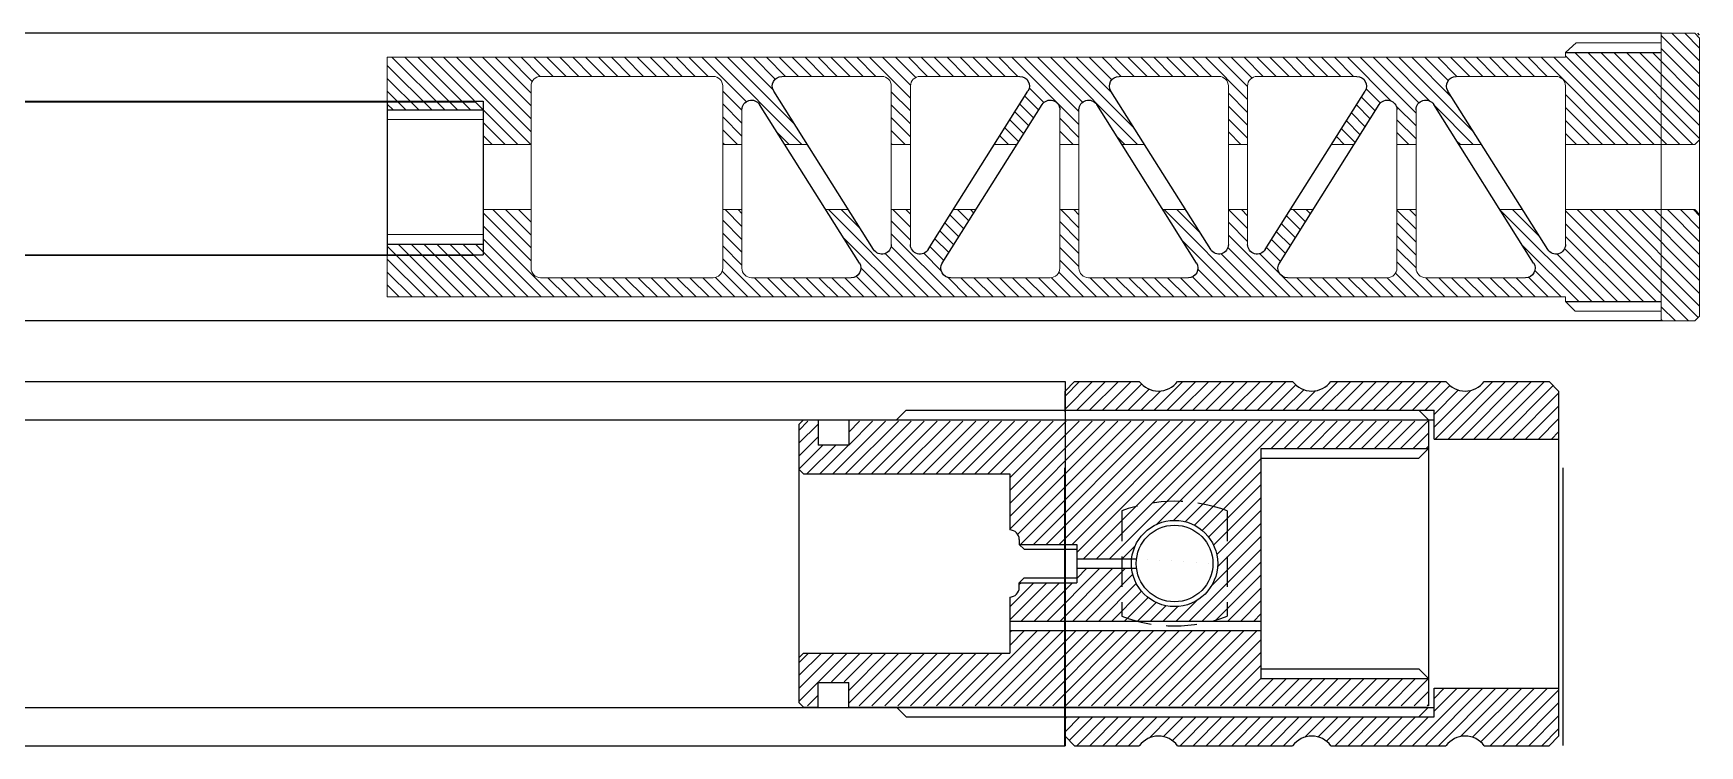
# Model space of a CAD drawing. Header units: millimetres. Extents: x 6817 to 10278, y -2870 to -2258.
# Drawn here: x 9072 to 9245.9, y -2517.6 to -2443.3 of the extents above; entities that cross this region are included whole.
import ezdxf

# ---------------------------------------------------------------- set-up
doc = ezdxf.new("R2010")
doc.units = ezdxf.units.MM
doc.linetypes.add('HIDDEN', pattern=[9.525, 6.35, -3.175])
doc.layers.add('图层2', color=108, linetype='Continuous')
doc.layers.add('标注线', color=3, linetype='Continuous', lineweight=13)

# ---------------------------------------------------------------- blocks, each defined once
blk = doc.blocks.new('fgjhkjkl')
at = {"layer": '图层2', "color": 3, "linetype": 'ByBlock'}
for p, q in [((9911.86, -2381.59), (10422.06, -2381.59)), ((9911.86, -2397.59), (10422.06, -2397.59))]:
    blk.add_line(p, q, dxfattribs=at)
blk = doc.blocks.new('ghjhjkk')
at = {"layer": '图层2', "linetype": 'ByBlock'}
h = blk.add_hatch(dxfattribs=at)
h.set_pattern_fill('ANSI31', color=4, scale=0.3)
h.set_pattern_definition([(45, (7450.5657, -2124.3686), (-0.6735192, 0.6735192), [])])
h.paths.add_polyline_path([(9061.66, -2377.02), (9051.66, -2377.02), (9051.66, -2386.62), (9061.66, -2386.62), (9061.66, -2386.12), (9184.59, -2386.12), (9184.59, -2380.62), (9174.59, -2380.62), (9174.59, -2377.02), (9169.59, -2377.02), (9169.59, -2383.12, -0.414214), (9168.59, -2384.12), (9150.59, -2384.12, -0.414214), (9149.59, -2383.12), (9149.59, -2377.02), (9147.59, -2377.02), (9147.59, -2383.12, -0.414214), (9146.59, -2384.12), (9136.18, -2384.12, -0.590203), (9135.33, -2382.59), (9138.84, -2377.02), (9136.47, -2377.02), (9133.85, -2381.19, -0.752207), (9132, -2380.66), (9132, -2377.02), (9130, -2377.02), (9130, -2380.66, -0.752207), (9128.16, -2381.19), (9125.53, -2377.02), (9123.17, -2377.02), (9126.68, -2382.59, -0.590203), (9125.83, -2384.12), (9115.42, -2384.12, -0.414214), (9114.42, -2383.12), (9114.42, -2377.02), (9112.42, -2377.02), (9112.42, -2383.12, -0.414214), (9111.42, -2384.12), (9101.01, -2384.12, -0.590203), (9100.16, -2382.59), (9103.67, -2377.02), (9101.3, -2377.02), (9098.68, -2381.19, -0.752207), (9096.83, -2380.66), (9096.83, -2377.02), (9094.83, -2377.02), (9094.83, -2380.66, -0.752207), (9092.99, -2381.19), (9090.36, -2377.02), (9088, -2377.02), (9091.5, -2382.59, -0.590203), (9090.66, -2384.12), (9080.25, -2384.12, -0.414214), (9079.25, -2383.12), (9079.25, -2377.02), (9077.25, -2377.02), (9077.25, -2383.12, -0.414214), (9076.25, -2384.12), (9065.83, -2384.12, -0.590203), (9064.99, -2382.59), (9068.49, -2377.02), (9066.13, -2377.02), (9063.51, -2381.19, -0.752207), (9061.66, -2380.66)])
h.paths.add_polyline_path([(9061.66, -2364.12, -0.414214), (9062.66, -2363.12), (9073.07, -2363.12, -0.590203), (9073.92, -2364.66), (9070.41, -2370.22), (9072.77, -2370.22), (9075.4, -2366.06, -0.752207), (9077.25, -2366.59), (9077.25, -2370.22), (9079.25, -2370.22), (9079.25, -2366.59, -0.752207), (9081.09, -2366.06), (9083.72, -2370.22), (9086.08, -2370.22), (9082.57, -2364.66, -0.590203), (9083.42, -2363.12), (9093.83, -2363.12, -0.414214), (9094.83, -2364.12), (9094.83, -2370.22), (9096.83, -2370.22), (9096.83, -2364.12, -0.414214), (9097.83, -2363.12), (9108.24, -2363.12, -0.590203), (9109.09, -2364.66), (9105.58, -2370.22), (9107.95, -2370.22), (9110.57, -2366.06, -0.752207), (9112.42, -2366.59), (9112.42, -2370.22), (9114.42, -2370.22), (9114.42, -2366.59, -0.752207), (9116.26, -2366.06), (9118.89, -2370.22), (9121.25, -2370.22), (9117.75, -2364.66, -0.590203), (9118.59, -2363.12), (9129, -2363.12, -0.414214), (9130, -2364.12), (9130, -2370.22), (9132, -2370.22), (9132, -2364.12, -0.414214), (9133, -2363.12), (9143.42, -2363.12, -0.590203), (9144.26, -2364.66), (9140.76, -2370.22), (9143.12, -2370.22), (9145.74, -2366.06, -0.752207), (9147.59, -2366.59), (9147.59, -2370.22), (9149.59, -2370.22), (9149.59, -2364.12, -0.414214), (9150.59, -2363.12), (9168.59, -2363.12, -0.414214), (9169.59, -2364.12), (9169.59, -2370.22), (9174.59, -2370.22), (9174.59, -2366.62), (9184.59, -2366.62), (9184.59, -2361.12), (9061.66, -2361.12), (9061.66, -2360.62), (9051.66, -2360.62), (9051.66, -2370.22), (9061.66, -2370.22)])
h.paths.add_polyline_path([(9047.66, -2388.12), (9048.16, -2388.62), (9051.66, -2388.62), (9051.66, -2377.02), (9047.66, -2377.02)])
h.paths.add_polyline_path([(9047.66, -2369.72), (9048.16, -2370.22), (9051.66, -2370.22), (9051.66, -2358.62), (9047.66, -2358.62)])
at = {"layer": '图层2', "color": 2, "linetype": 'ByBlock'}
for p, q in [((9061.66, -2360.62), (9051.66, -2360.62)), ((9047.66, -2369.72), (9048.16, -2370.22)), ((9061.66, -2386.62), (9051.66, -2386.62))]:
    blk.add_line(p, q, dxfattribs=at)
at = {"layer": '图层2', "color": 3, "linetype": 'ByBlock'}
for p, q in [((9063.51, -2381.19), (9073.92, -2364.66)), ((9064.99, -2382.59), (9075.4, -2366.06)), ((9091.5, -2382.59), (9081.09, -2366.06)), ((9092.99, -2381.19), (9082.57, -2364.66)), ((9098.68, -2381.19), (9109.09, -2364.66)), ((9100.16, -2382.59), (9110.57, -2366.06)), ((9126.68, -2382.59), (9116.26, -2366.06)), ((9128.16, -2381.19), (9117.75, -2364.66)), ((9133.85, -2381.19), (9144.26, -2364.66)), ((9135.33, -2382.59), (9145.74, -2366.06)), ((9184.59, -2366.62), (9174.59, -2366.62)), ((9184.59, -2380.62), (9174.59, -2380.62))]:
    blk.add_line(p, q, dxfattribs=at)
for centre, start, end in [((9073.07, -2364.12), 327.803, 90), ((9083.42, -2364.12), 90, 212.197), ((9108.24, -2364.12), 327.803, 90), ((9118.59, -2364.12), 90, 212.197), ((9143.42, -2364.12), 327.803, 90), ((9076.25, -2366.59), 0, 147.803), ((9080.25, -2366.59), 32.197, 180), ((9111.42, -2366.59), 0, 147.803), ((9115.42, -2366.59), 32.197, 180), ((9146.59, -2366.59), 0, 147.803), ((9062.66, -2380.66), 180, 327.803), ((9093.83, -2380.66), 212.197, 0), ((9097.83, -2380.66), 180, 327.803), ((9129, -2380.66), 212.197, 0), ((9133, -2380.66), 180, 327.803), ((9065.83, -2383.12), 147.803, 270), ((9090.66, -2383.12), 270, 32.197), ((9101.01, -2383.12), 147.803, 270), ((9125.83, -2383.12), 270, 32.197), ((9136.18, -2383.12), 147.803, 270)]:
    blk.add_arc(centre, 1, start, end, dxfattribs=at)
at = {"layer": '标注线', "color": 3}
for p, q in [((9047.66, -2359.12), (9048.16, -2358.62)), ((9047.66, -2359.12), (9047.66, -2388.12)), ((9048.16, -2358.62), (9051.66, -2358.62)), ((9051.66, -2358.62), (9051.66, -2388.62)), ((9051.66, -2359.62), (9060.54, -2359.62)), ((9061.66, -2360.62), (9060.54, -2359.62)), ((9061.66, -2360.62), (9061.66, -2361.12)), ((9061.66, -2361.12), (9184.59, -2361.12)), ((9184.59, -2361.12), (9184.59, -2367.62)), ((9061.66, -2364.12), (9061.66, -2380.66)), ((9062.66, -2363.12), (9073.07, -2363.12)), ((9083.42, -2363.12), (9093.83, -2363.12)), ((9094.83, -2364.12), (9094.83, -2380.66)), ((9096.83, -2364.12), (9096.83, -2380.66)), ((9097.83, -2363.12), (9108.24, -2363.12)), ((9118.59, -2363.12), (9129, -2363.12)), ((9130, -2364.12), (9130, -2380.66)), ((9132, -2364.12), (9132, -2380.66)), ((9133, -2363.12), (9143.42, -2363.12)), ((9149.59, -2364.12), (9149.59, -2383.12)), ((9150.59, -2363.12), (9168.59, -2363.12)), ((9169.59, -2364.12), (9169.59, -2383.12)), ((9077.25, -2366.59), (9077.25, -2383.12)), ((9079.25, -2366.59), (9079.25, -2383.12)), ((9112.42, -2366.59), (9112.42, -2383.12)), ((9114.42, -2366.59), (9114.42, -2383.12)), ((9147.59, -2366.59), (9147.59, -2383.12)), ((9174.59, -2366.62), (9174.59, -2380.62)), ((9048.16, -2370.22), (9061.66, -2370.22)), ((9070.41, -2370.22), (9072.77, -2370.22)), ((9077.25, -2370.22), (9079.25, -2370.22)), ((9086.08, -2370.22), (9083.72, -2370.22)), ((9094.83, -2370.22), (9096.83, -2370.22)), ((9105.58, -2370.22), (9107.95, -2370.22)), ((9114.42, -2370.22), (9112.42, -2370.22)), ((9121.25, -2370.22), (9118.89, -2370.22)), ((9132, -2370.22), (9130, -2370.22)), ((9140.76, -2370.22), (9143.12, -2370.22)), ((9149.59, -2370.22), (9147.59, -2370.22)), ((9169.59, -2370.22), (9174.59, -2370.22)), ((9047.66, -2377.52), (9048.16, -2377.02)), ((9048.16, -2377.02), (9061.66, -2377.02)), ((9066.13, -2377.02), (9068.49, -2377.02)), ((9077.25, -2377.02), (9079.25, -2377.02)), ((9090.36, -2377.02), (9088, -2377.02)), ((9094.83, -2377.02), (9096.83, -2377.02)), ((9101.3, -2377.02), (9103.67, -2377.02)), ((9114.42, -2377.02), (9112.42, -2377.02)), ((9125.53, -2377.02), (9123.17, -2377.02)), ((9132, -2377.02), (9130, -2377.02)), ((9136.47, -2377.02), (9138.84, -2377.02)), ((9149.59, -2377.02), (9147.59, -2377.02)), ((9169.59, -2377.02), (9174.59, -2377.02)), ((9184.59, -2379.62), (9184.59, -2386.12)), ((9051.66, -2384.62), (9051.66, -2386.62)), ((9065.83, -2384.12), (9076.25, -2384.12)), ((9080.25, -2384.12), (9090.66, -2384.12)), ((9101.01, -2384.12), (9111.42, -2384.12)), ((9115.42, -2384.12), (9125.83, -2384.12)), ((9136.18, -2384.12), (9146.59, -2384.12)), ((9150.59, -2384.12), (9168.59, -2384.12)), ((9061.66, -2386.62), (9060.65, -2387.62)), ((9061.66, -2386.12), (9184.59, -2386.12)), ((9061.66, -2386.12), (9061.66, -2386.62)), ((9048.16, -2388.62), (9047.66, -2388.12)), ((9048.16, -2388.62), (9051.66, -2388.62)), ((9051.66, -2387.62), (9060.65, -2387.62))]:
    blk.add_line(p, q, dxfattribs=at)
at = {"layer": '标注线', "color": 4}
for p, q in [((9174.59, -2367.62), (9184.59, -2367.62)), ((9184.59, -2367.62), (9184.59, -2379.62)), ((9174.59, -2379.62), (9184.59, -2379.62))]:
    blk.add_line(p, q, dxfattribs=at)
at = {"layer": '标注线', "color": 3}
for centre, start, end in [((9062.66, -2364.12), 90, 180), ((9093.83, -2364.12), 0, 90), ((9097.83, -2364.12), 90, 180), ((9129, -2364.12), 0, 90), ((9133, -2364.12), 90, 180), ((9150.59, -2364.12), 90, 180), ((9168.59, -2364.12), 0, 90), ((9076.25, -2383.12), 270, 0), ((9080.25, -2383.12), 180, 270), ((9111.42, -2383.12), 270, 0), ((9115.42, -2383.12), 180, 270), ((9146.59, -2383.12), 270, 0), ((9150.59, -2383.12), 180, 270), ((9168.59, -2383.12), 270, 0)]:
    blk.add_arc(centre, 1, start, end, dxfattribs=at)
blk = doc.blocks.new('gfdgtrh')
at = {"layer": '图层2', "linetype": 'ByBlock'}
h = blk.add_hatch(dxfattribs=at)
h.set_pattern_fill('ANSI31', color=4, scale=0.3)
h.set_pattern_definition([(45, (8893.701, 869.9032), (-0.6735192, 0.6735192), [])])
h.paths.add_polyline_path([(10418.63, -1996.45), (10425.38, -1996.45), (10426.38, -1995.45), (10426.38, -1990.45), (10413.39, -1990.45), (10413.39, -1993.45), (10374.88, -1993.45), (10374.88, -1995.45), (10375.88, -1996.45), (10382.63, -1996.45, -0.5), (10386.63, -1996.45), (10398.63, -1996.45, -0.5), (10402.63, -1996.45), (10414.63, -1996.45, -0.5)])
h.paths.add_polyline_path([(10414.63, -1958.45), (10402.63, -1958.45, -0.5), (10398.63, -1958.45), (10386.63, -1958.45, -0.5), (10382.63, -1958.45), (10375.88, -1958.45), (10374.88, -1959.45), (10374.88, -1961.45), (10413.39, -1961.45), (10413.39, -1964.45), (10426.38, -1964.45), (10426.38, -1959.45), (10425.38, -1958.45), (10418.63, -1958.45, -0.5)])
at = {"layer": '图层2', "color": 6, "linetype": 'ByBlock'}
for p, q in [((10374.88, -1959.45), (10375.88, -1958.45)), ((10375.88, -1958.45), (10382.63, -1958.45)), ((10386.63, -1958.45), (10398.63, -1958.45)), ((10402.63, -1958.45), (10414.63, -1958.45)), ((10418.63, -1958.45), (10425.38, -1958.45)), ((10425.38, -1958.45), (10426.38, -1959.45)), ((10374.88, -1961.6), (10374.88, -1959.45)), ((10426.38, -1959.45), (10426.38, -1964.45)), ((10374.88, -1961.45), (10413.39, -1961.45)), ((10374.88, -1961.6), (10374.88, -1993.3)), ((10413.39, -1964.45), (10413.39, -1961.45)), ((10413.39, -1964.45), (10426.38, -1964.45)), ((10426.38, -1964.45), (10426.38, -1990.45)), ((10413.39, -1990.45), (10426.38, -1990.45)), ((10413.39, -1993.45), (10413.39, -1990.45)), ((10426.38, -1990.45), (10426.38, -1995.45)), ((10374.88, -1993.3), (10374.88, -1995.45)), ((10374.88, -1993.45), (10413.39, -1993.45)), ((10374.88, -1995.45), (10375.88, -1996.45)), ((10425.38, -1996.45), (10426.38, -1995.45)), ((10375.88, -1996.45), (10382.63, -1996.45)), ((10386.63, -1996.45), (10398.63, -1996.45)), ((10402.63, -1996.45), (10414.63, -1996.45)), ((10418.63, -1996.45), (10425.38, -1996.45))]:
    blk.add_line(p, q, dxfattribs=at)
at = {"layer": '图层2', "color": 4, "linetype": 'ByBlock'}
for p, q in [((10374.88, -1962.45), (10413.39, -1962.45)), ((10374.88, -1992.45), (10413.39, -1992.45))]:
    blk.add_line(p, q, dxfattribs=at)
at = {"layer": '图层2', "color": 6, "linetype": 'ByBlock'}
for centre, start, end in [((10384.63, -1956.95), 216.8699, 323.1301), ((10400.63, -1956.95), 216.8699, 323.1301), ((10416.63, -1956.95), 216.8699, 323.1301), ((10384.63, -1997.95), 36.8699, 143.1301), ((10400.63, -1997.95), 36.8699, 143.1301), ((10416.63, -1997.95), 36.8699, 143.1301)]:
    blk.add_arc(centre, 2.5, start, end, dxfattribs=at)
blk = doc.blocks.new('hfghjjj')
at = {"layer": '图层2', "linetype": 'ByBlock'}
h = blk.add_hatch(dxfattribs=at)
h.set_pattern_fill('ANSI31', color=4, scale=0.3)
h.set_pattern_definition([(45, (6018.2356, -177.67815), (-0.6735192, 0.6735192), [])])
h.paths.add_polyline_path([(10186.83, -2071.74), (10187.33, -2072.24), (10188.83, -2072.24), (10188.83, -2069.74), (10192.03, -2069.74), (10192.03, -2072.24), (10252.53, -2072.24), (10252.53, -2069.39), (10235.03, -2069.39), (10235.03, -2064.39), (10208.83, -2064.39), (10208.83, -2066.74), (10187.33, -2066.74), (10186.83, -2067.24)])
edge = h.paths.add_edge_path()
edge.add_arc((10208.83, -2059.89), 1, 270, 360)
edge.add_line((10209.83, -2059.89), (10209.83, -2059.39))
edge.add_line((10209.83, -2059.39), (10215.83, -2059.39))
edge.add_line((10215.83, -2059.39), (10215.83, -2057.89))
edge.add_line((10215.83, -2057.89), (10221.55, -2057.89))
edge.add_arc((10226.03, -2057.39), 4.5, 186.3794, 360)
edge.add_line((10230.53, -2057.39), (10235.03, -2057.39))
edge.add_line((10235.03, -2057.39), (10235.03, -2063.39))
edge.add_line((10235.03, -2063.39), (10208.83, -2063.39))
edge.add_line((10208.83, -2063.39), (10208.83, -2060.89))
edge = h.paths.add_edge_path()
edge.add_line((10209.83, -2054.89), (10209.83, -2055.39))
edge.add_line((10209.83, -2055.39), (10215.83, -2055.39))
edge.add_line((10215.83, -2055.39), (10215.83, -2056.89))
edge.add_line((10215.83, -2056.89), (10221.55, -2056.89))
edge.add_arc((10226.03, -2057.39), 4.5, 0, 173.6206, ccw=False)
edge.add_line((10230.53, -2057.39), (10235.03, -2057.39))
edge.add_line((10235.03, -2057.39), (10235.03, -2045.39))
edge.add_line((10235.03, -2045.39), (10252.53, -2045.39))
edge.add_line((10252.53, -2045.39), (10252.53, -2042.54))
edge.add_line((10252.53, -2042.54), (10192.03, -2042.54))
edge.add_line((10192.03, -2042.54), (10192.03, -2045.04))
edge.add_line((10192.03, -2045.04), (10188.83, -2045.04))
edge.add_line((10188.83, -2045.04), (10188.83, -2042.54))
edge.add_line((10188.83, -2042.54), (10186.83, -2042.54))
edge.add_line((10186.83, -2042.54), (10186.83, -2047.54))
edge.add_line((10186.83, -2047.54), (10187.33, -2048.04))
edge.add_line((10187.33, -2048.04), (10208.83, -2048.04))
edge.add_line((10208.83, -2048.04), (10208.83, -2053.89))
edge.add_arc((10208.83, -2054.89), 1, 0, 90, ccw=False)
at = {"layer": '图层2', "color": 6, "linetype": 'ByBlock'}
for p, q in [((10186.83, -2042.89), (10187.33, -2042.39)), ((10187.33, -2042.39), (10188.83, -2042.39)), ((10188.83, -2042.39), (10188.83, -2045.04)), ((10192.03, -2042.39), (10192.03, -2045.04)), ((10192.03, -2042.39), (10252.53, -2042.39)), ((10197.03, -2042.39), (10197.03, -2042.39)), ((10252.53, -2042.39), (10252.53, -2045.39)), ((10186.83, -2042.89), (10186.83, -2047.54)), ((10188.83, -2044.99), (10192.03, -2044.99)), ((10235.03, -2045.39), (10235.03, -2069.39)), ((10235.03, -2045.39), (10252.53, -2045.39)), ((10251.53, -2046.39), (10252.53, -2045.39)), ((10252.53, -2045.39), (10252.53, -2069.39)), ((10187.33, -2048.04), (10186.83, -2047.54)), ((10186.83, -2047.54), (10186.83, -2067.24)), ((10187.33, -2048.04), (10208.83, -2048.04)), ((10208.83, -2048.04), (10208.83, -2053.89)), ((10209.83, -2054.89), (10209.83, -2055.39)), ((10209.83, -2055.39), (10215.83, -2055.39)), ((10215.83, -2055.39), (10215.83, -2056.89)), ((10215.83, -2056.89), (10222.06, -2056.89)), ((10215.83, -2056.89), (10215.83, -2057.89)), ((10215.83, -2057.89), (10222.06, -2057.89)), ((10215.83, -2057.89), (10215.83, -2059.39)), ((10209.83, -2059.39), (10215.83, -2059.39)), ((10209.83, -2059.89), (10209.83, -2059.39)), ((10208.83, -2060.89), (10208.83, -2066.74)), ((10208.83, -2063.39), (10235.03, -2063.39)), ((10208.83, -2064.39), (10235.03, -2064.39)), ((10187.33, -2066.74), (10186.83, -2067.24)), ((10187.33, -2066.74), (10208.83, -2066.74)), ((10186.83, -2067.24), (10186.83, -2071.89)), ((10252.53, -2069.39), (10251.53, -2068.39)), ((10188.83, -2069.79), (10192.03, -2069.79)), ((10188.83, -2072.39), (10188.83, -2069.79)), ((10192.03, -2072.39), (10192.03, -2069.79)), ((10235.03, -2069.39), (10252.53, -2069.39)), ((10252.53, -2069.39), (10252.53, -2072.24)), ((10187.33, -2072.39), (10186.83, -2071.89)), ((10187.33, -2072.39), (10188.83, -2072.39)), ((10192.03, -2072.39), (10252.53, -2072.39)), ((10197.03, -2072.39), (10197.03, -2072.39))]:
    blk.add_line(p, q, dxfattribs=at)
at = {"layer": '图层2', "color": 4, "linetype": 'ByBlock'}
for p, q in [((10197.03, -2042.39), (10198.03, -2041.39)), ((10198.03, -2041.39), (10251.53, -2041.39)), ((10251.53, -2041.39), (10252.53, -2042.39)), ((10235.03, -2046.39), (10251.53, -2046.39)), ((10210.33, -2055.89), (10209.83, -2055.39)), ((10210.33, -2055.89), (10215.83, -2055.89)), ((10210.33, -2058.89), (10209.83, -2059.39)), ((10210.33, -2058.89), (10215.83, -2058.89)), ((10235.03, -2068.39), (10251.53, -2068.39)), ((10197.03, -2072.39), (10198.03, -2073.39)), ((10251.53, -2073.39), (10252.53, -2072.39)), ((10198.03, -2073.39), (10251.53, -2073.39))]:
    blk.add_line(p, q, dxfattribs=at)
at = {"layer": '图层2', "color": 3, "linetype": 'HIDDEN', "ltscale": 0.5}
for p, q in [((10220.53, -2051.89), (10220.53, -2062.89)), ((10231.53, -2051.89), (10231.53, -2062.89))]:
    blk.add_line(p, q, dxfattribs=at)
at = {"layer": '图层2', "color": 6, "linetype": 'ByBlock'}
for radius in [4.5, 4]:
    blk.add_circle((10226.03, -2057.39), radius, dxfattribs=at)
at = {"layer": '图层2', "color": 3, "linetype": 'HIDDEN', "ltscale": 0.5}
for centre, radius, start, end in [((10226.03, -2066.52), 15.62, 69.3903, 110.6097), ((10226.03, -2048.27), 15.63, 249.3903, 290.6097)]:
    blk.add_arc(centre, radius, start, end, dxfattribs=at)
at = {"layer": '图层2', "color": 6, "linetype": 'ByBlock'}
for centre, start, end in [((10208.83, -2054.89), 0, 90), ((10208.83, -2059.89), 270, 0)]:
    blk.add_arc(centre, 1, start, end, dxfattribs=at)
blk = doc.blocks.new('thyjk')
at = {"layer": '图层2', "color": 2, "linetype": 'ByBlock'}
for p, q in [((9547.12, -2237.66), (10097.12, -2237.66)), ((10097.12, -2237.66), (10097.12, -2275.66)), ((9547.12, -2241.66), (10097.12, -2241.66)), ((9547.12, -2271.66), (10097.12, -2271.66)), ((9547.12, -2275.66), (10097.12, -2275.66))]:
    blk.add_line(p, q, dxfattribs=at)
for name, p in [('gfdgtrh', (-277.77, -279.21)), ('hfghjjj', (-117.49, -199.26))]:
    blk.add_blockref(name, p, dxfattribs=at)

msp = doc.modelspace()

# ---------------------------------------------------------------- linework, layer by layer
at = {"layer": '图层2', "color": 2, "linetype": 'ByBlock'}
for p, q in [((9241.859, -2443.308), (8902.859, -2443.308)), ((8608.927, -2450.403), (9118.927, -2450.403)), ((9108.927, -2450.441), (9108.927, -2466.403)), ((9118.927, -2450.403), (9118.927, -2466.403)), ((8608.927, -2466.403), (9118.927, -2466.403)), ((9241.859, -2473.308), (8902.859, -2473.308)), ((9179.612, -2517.627), (9179.612, -2488.627)), ((9231.612, -2517.627), (9231.612, -2488.627))]:
    msp.add_line(p, q, dxfattribs=at)

# ---------------------------------------------------------------- block references
for name, p in [('fgjhkjkl', (-1303.949, -68.852)), ('thyjk', (-917.47, -241.978))]:
    msp.add_blockref(name, p, dxfattribs=at)
at = {"layer": '图层2', "color": 2, "linetype": 'ByBlock', "xscale": -1}
msp.add_blockref('ghjhjkk', (18293.518, -84.684), dxfattribs=at)

doc.saveas('drawing.dxf')
